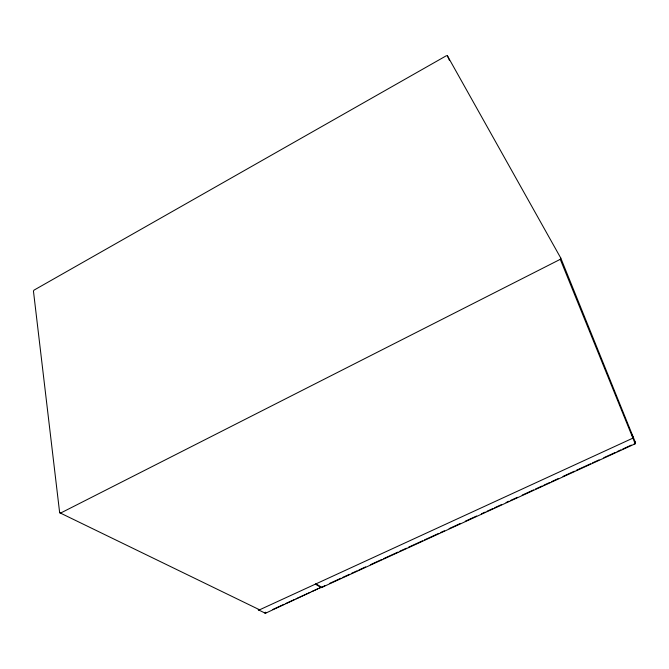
<?xml version="1.0" encoding="UTF-8"?>
<svg xmlns="http://www.w3.org/2000/svg" width="669" height="669" viewBox="0 0 669 669"><rect width="100%" height="100%" fill="white"/><g stroke="black" fill="none" stroke-linecap="round" stroke-linejoin="round"><path stroke-width="1" d="M631.77 434.449L633.259 437.208L632.907 438.128L258.911 610.111L258.192 609.743L265.426 613.264L321.371 587.19L319.498 588.051M315.96 583.878L321.881 587.39L324.808 585.618M560.798 258.109L560.271 259.329L60.486 513.123L59.65 512.697L33.45 291.074L34.01 290.137L446.365 55.736L447.419 55.811L560.798 258.109L635.55 442.861L635.199 443.781L321.881 587.39M266.095 612.545L265.426 613.264L264.707 612.904L265.376 612.185M272.651 609.534L283.89 604.375M285.772 603.522L294.201 599.65M296.074 598.788L310.132 592.349M312.005 591.488L317.624 588.904M329.549 583.443L340.939 578.217M342.837 577.347L349.477 574.303M351.376 573.433L357.07 570.824M358.969 569.955L365.608 566.911M370.358 564.736L381.74 559.51M383.638 558.64L397.879 552.117M399.778 551.248L406.418 548.204M408.316 547.334L422.549 540.803M424.447 539.933L438.68 533.41M440.578 532.541L444.375 530.801M449.125 528.627L460.506 523.401M465.256 521.226L476.646 516.008M481.387 513.834L485.184 512.094M487.082 511.225L492.777 508.616M494.675 507.746L501.315 504.694M506.065 502.519L508.908 501.215M510.807 500.345L517.446 497.301M522.196 495.127L533.586 489.909M535.476 489.039L542.124 485.987M544.022 485.117L549.717 482.508M551.616 481.638L558.255 478.594M562.997 476.42L574.387 471.202M576.285 470.332L590.518 463.801M592.416 462.931L599.064 459.887M603.806 457.713L615.196 452.495M617.094 451.625L620.891 449.877M622.789 449.008L631.327 445.094M634.179 443.79L635.199 443.781L560.271 259.329M59.65 512.697L259.589 609.802L258.861 609.434M315.367 584.146L321.296 587.658M634.563 441.03L635.55 442.861M447.419 55.811L449.526 60.578"/></g></svg>
